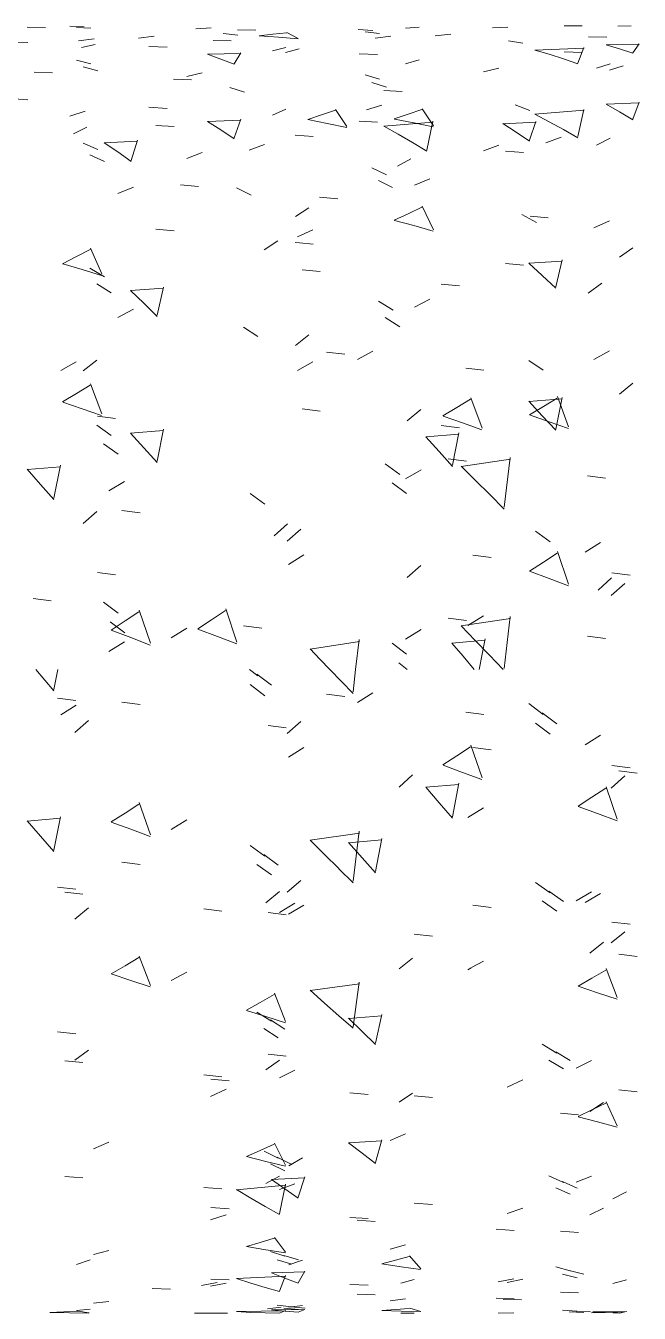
# Model space of a CAD drawing. Header units: inches. Extents: x -19229 to -222, y -6301 to 12387.
# Drawn here: x -19068.7 to -19065.16, y -55.83 to -48.42 of the extents above; entities that cross this region are included whole.
import ezdxf

# ---------------------------------------------------------------- set-up
doc = ezdxf.new("R2010")
doc.units = ezdxf.units.IN
doc.header["$MEASUREMENT"] = 0
doc.layers.add('A-WALL', color=113, linetype='Continuous', lineweight=9)
doc.layers.add('A-WALL-PATT', color=111, linetype='Continuous', lineweight=25)

# ---------------------------------------------------------------- blocks, each defined once
blk = doc.blocks.new('FP_2-DETAIL - PRECAST _ CONC_ - PLANK PERPENDICULAR TO WALL')
at = {"layer": 'A-WALL-PATT', "color": 55, "lineweight": 9}
for p, q in [((17180.2873, -52.1534), (17180.3711, -52.217)), ((17180.707, -52.1253), (17180.7747, -52.1949)), ((17180.8559, -52.1253), (17180.8407, -52.2544)), ((17180.7747, -52.1949), (17180.8423, -52.2645)), ((17179.1395, -52.2907), (17179.2442, -52.3044)), ((17181.9303, -52.3759), (17182.0141, -52.4393)), ((17179.2395, -52.4893), (17179.3173, -52.4191)), ((17180.3514, -52.4481), (17180.4561, -52.4617)), ((17181.1057, -52.8027), (17181.1835, -52.7333)), ((17182.3724, -52.7091), (17182.4771, -52.7225)), ((17182.2168, -52.8617), (17182.2964, -52.8097)), ((17182.2977, -52.8006), (17182.3626, -52.9875)), ((17182.1372, -52.9137), (17182.2168, -52.8617)), ((17182.1375, -52.9142), (17182.2495, -52.9557)), ((17182.2495, -52.9557), (17182.3615, -52.9971)), ((17180.8154, -53.1231), (17181.0067, -53.1072)), ((17180.8154, -53.1225), (17180.8925, -53.2097)), ((17181.0064, -53.0988), (17180.9694, -53.2886)), ((17180.3262, -53.1911), (17180.41, -53.2518)), ((17180.8925, -53.2097), (17180.9697, -53.2962)), ((17179.1802, -53.4071), (17179.2849, -53.4198)), ((17180.3389, -53.4697), (17180.4168, -53.4037)), ((17181.9692, -53.4024), (17182.053, -53.4618)), ((17182.1256, -53.4579), (17182.2147, -53.4054)), ((17179.9813, -53.5043), (17180.086, -53.517)), ((17180.4174, -53.5242), (17180.5064, -53.4721)), ((17181.1933, -53.6494), (17181.2979, -53.6619)), ((17182.2051, -53.7595), (17182.283, -53.6959)), ((17180.3067, -54.0424), (17180.3863, -53.9968)), ((17180.3876, -53.9888), (17180.4525, -54.1515)), ((17180.2271, -54.0876), (17180.3067, -54.0424)), ((17180.2274, -54.0881), (17180.3394, -54.124)), ((17180.3394, -54.124), (17180.4514, -54.1597)), ((17180.3651, -54.1434), (17180.4489, -54.1964)), ((17182.0081, -54.3264), (17182.0919, -54.3772)), ((17180.0205, -54.5843), (17180.1096, -54.5421)), ((17180.022, -54.4837), (17180.1267, -54.4942)), ((17181.7287, -54.5305), (17181.8178, -54.4875)), ((17180.8231, -54.5632), (17180.9278, -54.5734)), ((17182.0351, -54.6798), (17182.1398, -54.6896)), ((17181.054, -54.8373), (17181.1431, -54.7987)), ((17179.3458, -54.8854), (17179.4348, -54.8476)), ((17180.404, -54.9339), (17180.4878, -54.9749)), ((17180.471, -54.9829), (17180.5489, -54.9375)), ((17180.3714, -55.0618), (17180.5627, -55.0516)), ((17180.3714, -55.0613), (17180.4485, -55.1159)), ((17180.5624, -55.0463), (17180.5254, -55.1641)), ((17180.1688, -55.1204), (17180.2519, -55.17)), ((17180.169, -55.1208), (17180.4536, -55.0949)), ((17180.4518, -55.0884), (17180.4165, -55.2589)), ((17180.4485, -55.1159), (17180.5256, -55.1687)), ((17182.047, -55.074), (17182.1308, -55.1121)), ((17182.3372, -55.1739), (17182.4151, -55.1332)), ((17180.2519, -55.17), (17180.3349, -55.218)), ((17180.3349, -55.218), (17180.418, -55.2643)), ((17180.8639, -55.2958), (17180.9686, -55.3028)), ((17181.665, -55.3485), (17181.7696, -55.3552)), ((17180.4429, -55.4992), (17180.5267, -55.525)), ((17181.0853, -55.5271), (17181.1649, -55.5056)), ((17181.1662, -55.5018), (17181.2311, -55.5762)), ((17179.2489, -55.551), (17179.3268, -55.5234)), ((17181.0057, -55.5478), (17181.0853, -55.5271)), ((17181.006, -55.548), (17181.118, -55.5641)), ((17181.118, -55.5641), (17181.2301, -55.5797)), ((17182.0859, -55.5853), (17182.1697, -55.6076)), ((17179.9689, -55.6721), (17180.058, -55.6554)), ((17181.1151, -55.6593), (17181.193, -55.6373)), ((17181.6772, -55.6507), (17181.7662, -55.633)), ((17179.6847, -55.6886), (17179.7894, -55.6924)), ((17180.3484, -55.8057), (17180.4262, -55.7966)), ((17180.4818, -55.7942), (17180.5656, -55.8027)), ((17181.7057, -55.752), (17181.8104, -55.7548)), ((17179.0956, -55.8272), (17179.1752, -55.8241)), ((17179.0959, -55.8272), (17179.2079, -55.8291)), ((17179.1752, -55.8241), (17179.2548, -55.8203)), ((17179.2079, -55.8291), (17179.32, -55.8305)), ((17179.2561, -55.8196), (17179.321, -55.8302)), ((17179.9274, -55.8315), (17180.1186, -55.8313)), ((17182.1248, -55.8192), (17182.2086, -55.8239)), ((17182.2145, -55.8298), (17182.2924, -55.8268)), ((17182.2226, -55.8233), (17182.4139, -55.8222)), ((17182.2226, -55.8233), (17182.2997, -55.8284)), ((17182.2997, -55.8284), (17182.3769, -55.8312)), ((17182.4137, -55.8215), (17182.3767, -55.8311))]:
    blk.add_line(p, q, dxfattribs=at)
blk = doc.blocks.new('FP_3-DETAIL - PRECAST _ CONC_ - PLANK PERPENDICULAR TO WALL')
at = {"layer": 'A-WALL-PATT', "color": 55, "lineweight": 9}
for p, q in [((17178.9644, -48.4288), (17179.0691, -48.4299)), ((17180.0927, -48.4648), (17180.1765, -48.4754)), ((17180.1763, -48.4439), (17180.281, -48.4455)), ((17181.3142, -48.4783), (17181.4033, -48.4687)), ((17179.606, -48.4917), (17179.6951, -48.4811)), ((17181.7357, -48.5065), (17181.8195, -48.5207)), ((17182.1973, -48.4838), (17182.302, -48.4863)), ((17180.4522, -48.5734), (17180.53, -48.5539)), ((17179.0051, -48.6868), (17179.1098, -48.6919)), ((17182.3184, -48.6768), (17182.3962, -48.6515)), ((17179.8062, -48.727), (17179.9109, -48.7325)), ((17180.1316, -48.775), (17180.2154, -48.8027)), ((17181.0181, -48.7931), (17181.1228, -48.7991)), ((17179.2091, -48.9409), (17179.2982, -48.9126)), ((17180.6596, -48.9332), (17180.7391, -48.9066)), ((17180.7404, -48.902), (17180.8053, -49.0006)), ((17180.9174, -48.905), (17181.0064, -48.8776)), ((17181.7746, -48.8763), (17181.8584, -48.9074)), ((17180.58, -48.9605), (17180.6596, -48.9332)), ((17180.5803, -48.9608), (17180.6923, -48.9831)), ((17180.6923, -48.9831), (17180.8043, -49.0059)), ((17181.0175, -48.9983), (17181.3021, -48.9751)), ((17181.3003, -48.9694), (17181.265, -49.1371)), ((17181.7034, -48.9841), (17181.8947, -48.9753)), ((17181.7034, -48.9837), (17181.7805, -49.0329)), ((17181.8944, -48.9707), (17181.8574, -49.0793)), ((17179.2301, -49.0424), (17179.3079, -49.0038)), ((17181.0173, -48.9979), (17181.1004, -49.0447)), ((17181.1004, -49.0447), (17181.1834, -49.0931)), ((17181.7805, -49.0329), (17181.8577, -49.0839)), ((17181.9509, -49.0945), (17182.0399, -49.0625)), ((17179.4082, -49.0939), (17179.5994, -49.0844)), ((17179.4082, -49.0935), (17179.4853, -49.1467)), ((17179.5992, -49.0794), (17179.5622, -49.1967)), ((17180.2427, -49.1361), (17180.3317, -49.1033)), ((17181.1834, -49.0931), (17181.2665, -49.1431)), ((17179.4853, -49.1467), (17179.5624, -49.2016)), ((17181.0962, -49.2292), (17181.1741, -49.1857)), ((17179.8469, -49.3368), (17179.9516, -49.3458)), ((17180.1706, -49.3538), (17180.2543, -49.3964)), ((17180.648, -49.4066), (17180.7527, -49.4158)), ((17181.8136, -49.5066), (17181.8973, -49.5519)), ((17181.86, -49.5162), (17181.9646, -49.5259)), ((17180.3295, -49.7108), (17180.4073, -49.6578)), ((17182.1957, -49.9596), (17182.2735, -49.9028)), ((17180.2095, -50.1547), (17180.2932, -50.2088)), ((17180.6887, -50.2997), (17180.7934, -50.3116)), ((17180.8658, -50.3415), (17180.9549, -50.2926)), ((17179.1576, -50.4044), (17179.2466, -50.3549)), ((17181.4898, -50.3911), (17181.5945, -50.4032)), ((17181.8525, -50.3467), (17181.9362, -50.4027)), ((17181.3586, -50.6666), (17181.4382, -50.618)), ((17181.4382, -50.618), (17181.5178, -50.5697)), ((17181.5191, -50.5613), (17181.5839, -50.7366)), ((17181.3589, -50.6671), (17181.4709, -50.7063)), ((17181.4504, -50.7638), (17181.4134, -50.9501)), ((17181.4709, -50.7063), (17181.5829, -50.7457)), ((17181.2594, -50.7873), (17181.4507, -50.7719)), ((17181.2594, -50.7867), (17181.3365, -50.8718)), ((17181.3365, -50.8718), (17181.4137, -50.9577)), ((17178.9642, -50.9742), (17179.1554, -50.9585)), ((17178.9642, -50.9736), (17179.0413, -51.0603)), ((17179.1552, -50.9503), (17179.1182, -51.1399)), ((17179.0413, -51.0603), (17179.1184, -51.1476)), ((17180.2484, -51.1135), (17180.3322, -51.1748)), ((17179.5096, -51.2105), (17179.6143, -51.2237)), ((17180.4616, -51.388), (17180.5395, -51.319)), ((17181.8914, -51.3294), (17181.9752, -51.3916)), ((17182.1772, -51.451), (17182.2662, -51.3959)), ((17180.4689, -51.5213), (17180.558, -51.466)), ((17181.5306, -51.4675), (17181.6353, -51.4809)), ((17182.3317, -51.5703), (17182.4364, -51.5838)), ((17182.3278, -51.7006), (17182.4057, -51.6306)), ((17179.5281, -51.8468), (17179.6076, -51.7939)), ((17179.609, -51.7847), (17179.6738, -51.9754)), ((17179.4485, -51.8997), (17179.5281, -51.8468)), ((17181.5024, -51.8723), (17181.5915, -51.8164)), ((17179.4488, -51.9003), (17179.5608, -51.9427)), ((17179.5608, -51.9427), (17179.6728, -51.9852)), ((17179.7942, -51.9435), (17179.8833, -51.8875)), ((17180.8761, -51.9541), (17180.8559, -52.1253)), ((17180.593, -52.0078), (17180.65, -52.0665)), ((17180.5932, -52.0086), (17180.8778, -51.965)), ((17180.65, -52.0665), (17180.707, -52.1253))]:
    blk.add_line(p, q, dxfattribs=at)
blk = doc.blocks.new('FP_4-DETAIL - PRECAST _ CONC_ - PLANK PERPENDICULAR TO WALL')
at = {"layer": 'A-WALL-PATT', "color": 9, "lineweight": 9}
for p, q in [((17179.0136, -52.1253), (17179.066, -52.187)), ((17179.1398, -52.1253), (17179.1182, -52.2407)), ((17179.066, -52.187), (17179.1184, -52.2487)), ((17180.2484, -52.2133), (17180.3322, -52.2768)), ((17179.5096, -52.3137), (17179.6143, -52.3273)), ((17180.4616, -52.4952), (17180.5395, -52.425)), ((17181.8914, -52.4356), (17181.9752, -52.4989)), ((17182.1772, -52.559), (17182.2662, -52.5033)), ((17180.4689, -52.6298), (17180.558, -52.5742)), ((17181.5306, -52.5756), (17181.6353, -52.5892)), ((17182.3317, -52.6789), (17182.4364, -52.6924)), ((17182.3278, -52.8085), (17182.4057, -52.7391)), ((17179.5281, -52.9523), (17179.6076, -52.9005)), ((17179.609, -52.8914), (17179.6738, -53.0774)), ((17179.4485, -53.0039), (17179.5281, -52.9523)), ((17179.7942, -53.0465), (17179.8833, -52.992)), ((17181.5024, -52.9772), (17181.5915, -52.9225)), ((17179.4488, -53.0044), (17179.5608, -53.0457)), ((17179.5608, -53.0457), (17179.6728, -53.0868)), ((17180.8761, -53.0568), (17180.8407, -53.3441)), ((17180.593, -53.1087), (17180.6761, -53.1909)), ((17180.5932, -53.1094), (17180.8778, -53.0673)), ((17180.6761, -53.1909), (17180.7589, -53.2724)), ((17180.2873, -53.2483), (17180.3711, -53.3087)), ((17180.7592, -53.2726), (17180.8423, -53.3537)), ((17179.1395, -53.3784), (17179.2442, -53.3912)), ((17179.2395, -53.5639), (17179.3173, -53.4987)), ((17181.9303, -53.4584), (17182.0141, -53.5175)), ((17180.3514, -53.5256), (17180.4561, -53.5383)), ((17181.1057, -53.8501), (17181.1835, -53.7874)), ((17182.3724, -53.7654), (17182.4771, -53.7776)), ((17182.2168, -53.9031), (17182.2964, -53.8564)), ((17182.2977, -53.8482), (17182.3626, -54.0151)), ((17182.1372, -53.9495), (17182.2168, -53.9031)), ((17182.1375, -53.9499), (17182.2495, -53.9868)), ((17182.2495, -53.9868), (17182.3615, -54.0235)), ((17180.8154, -54.1342), (17181.0067, -54.1203)), ((17180.8154, -54.1336), (17180.8925, -54.2094)), ((17181.0064, -54.1129), (17180.9694, -54.2774)), ((17180.3262, -54.1933), (17180.41, -54.2457)), ((17180.8925, -54.2094), (17180.9697, -54.2839)), ((17179.1802, -54.3782), (17179.2849, -54.3891)), ((17180.3389, -54.4311), (17180.4168, -54.3754)), ((17181.9692, -54.3743), (17182.053, -54.4245)), ((17182.1256, -54.4211), (17182.2147, -54.3768)), ((17179.9813, -54.4601), (17180.086, -54.4707)), ((17180.4174, -54.4767), (17180.5064, -54.4331)), ((17181.1933, -54.5805), (17181.2979, -54.5907)), ((17182.2051, -54.6703), (17182.283, -54.6185)), ((17180.2271, -54.9298), (17180.3067, -54.8948)), ((17180.3067, -54.8948), (17180.3863, -54.8592)), ((17180.3876, -54.853), (17180.4525, -54.9787)), ((17180.2274, -54.9301), (17180.3394, -54.9577)), ((17180.3394, -54.9577), (17180.4514, -54.985)), ((17180.3651, -54.9725), (17180.4489, -55.0128)), ((17182.0081, -55.1099), (17182.0919, -55.1471)), ((17180.0205, -55.2945), (17180.1096, -55.2651)), ((17180.022, -55.2239), (17180.1267, -55.2313)), ((17180.8231, -55.2799), (17180.9278, -55.287)), ((17181.7287, -55.2569), (17181.8178, -55.2266)), ((17182.0351, -55.3598), (17182.1398, -55.3664)), ((17181.054, -55.4632), (17181.1431, -55.4384)), ((17179.3458, -55.4936), (17179.4348, -55.4698)), ((17180.404, -55.5236), (17180.4878, -55.5484)), ((17180.471, -55.5532), (17180.5322, -55.5317)), ((17180.5329, -55.5314), (17180.5489, -55.5258)), ((17180.1688, -55.6322), (17180.2519, -55.659)), ((17180.169, -55.6324), (17180.4536, -55.6181)), ((17180.2519, -55.659), (17180.3349, -55.6839)), ((17180.3714, -55.5993), (17180.5627, -55.5935)), ((17180.3714, -55.5991), (17180.4485, -55.6297)), ((17180.4518, -55.6144), (17180.4165, -55.7042)), ((17180.4485, -55.6297), (17180.5256, -55.6583)), ((17180.5624, -55.5904), (17180.5254, -55.6558)), ((17182.047, -55.6063), (17182.1308, -55.6276)), ((17182.3372, -55.661), (17182.4151, -55.6392)), ((17180.3349, -55.6839), (17180.418, -55.7069)), ((17180.8639, -55.7218), (17180.9686, -55.7251)), ((17179.2489, -55.8164), (17179.3268, -55.8092)), ((17180.4429, -55.8022), (17180.5267, -55.8097)), ((17181.0853, -55.8102), (17181.1649, -55.8041)), ((17181.1676, -55.8034), (17181.2311, -55.8219)), ((17181.665, -55.7456), (17181.7696, -55.7485)), ((17181.0057, -55.8156), (17181.0853, -55.8102)), ((17181.006, -55.8156), (17181.118, -55.8194)), ((17181.1151, -55.8318), (17181.193, -55.8307)), ((17181.118, -55.8194), (17181.2301, -55.8226)), ((17181.6772, -55.8316), (17181.7662, -55.8304)), ((17182.0859, -55.8237), (17182.1697, -55.8274))]:
    blk.add_line(p, q, dxfattribs=at)
blk = doc.blocks.new('FP_5-DETAIL - PRECAST _ CONC_ - PLANK PERPENDICULAR TO WALL')
at = {"layer": 'A-WALL-PATT', "color": 9, "lineweight": 9}
for p, q in [((17179.2478, -48.4295), (17179.3316, -48.4349)), ((17180.9099, -48.4552), (17180.9937, -48.4646)), ((17181.1434, -48.435), (17181.2213, -48.429)), ((17182.0559, -48.4207), (17182.1606, -48.4211)), ((17178.8638, -48.5145), (17178.9685, -48.5176)), ((17179.6649, -48.5395), (17179.7695, -48.543)), ((17180.3767, -48.5643), (17180.4545, -48.5454)), ((17182.17, -48.5459), (17182.1347, -48.6357)), ((17182.2978, -48.5306), (17182.4891, -48.5266)), ((17182.2978, -48.5304), (17182.375, -48.5536)), ((17182.4889, -48.5245), (17182.4519, -48.5767)), ((17180.0026, -48.5841), (17180.1939, -48.5793)), ((17180.0026, -48.5839), (17180.0797, -48.6118)), ((17180.0797, -48.6118), (17180.1569, -48.6418)), ((17180.1937, -48.5767), (17180.1567, -48.6391)), ((17180.8768, -48.5827), (17180.9815, -48.5867)), ((17181.8869, -48.5603), (17181.97, -48.5847)), ((17181.8871, -48.5605), (17182.1717, -48.5488)), ((17181.97, -48.5847), (17182.0531, -48.6109)), ((17182.0531, -48.6109), (17182.1362, -48.6391)), ((17182.375, -48.5536), (17182.4521, -48.579)), ((17179.2867, -48.6571), (17179.3705, -48.68)), ((17179.8834, -48.7124), (17179.9725, -48.6909)), ((17181.5917, -48.6852), (17181.6807, -48.6647)), ((17182.2429, -48.665), (17182.3207, -48.6404)), ((17180.9488, -48.7478), (17181.0326, -48.7744)), ((17181.1581, -48.9296), (17181.2377, -48.9031)), ((17181.239, -48.8985), (17181.3039, -48.9968)), ((17181.0785, -48.9568), (17181.1581, -48.9296)), ((17181.0788, -48.9571), (17181.1909, -48.9794)), ((17181.1909, -48.9794), (17181.3029, -49.0021)), ((17179.7056, -48.9937), (17179.8103, -49.0011)), ((17180.5067, -49.0507), (17180.6114, -49.0584)), ((17179.3257, -49.1626), (17179.4094, -49.2012)), ((17181.7186, -49.1416), (17181.8233, -49.1497)), ((17179.4866, -49.3861), (17179.5756, -49.3486)), ((17180.9877, -49.3111), (17181.0682, -49.3512)), ((17181.1948, -49.3385), (17181.2838, -49.3019)), ((17180.5088, -49.5175), (17180.5866, -49.4678)), ((17182.2283, -49.5839), (17182.3174, -49.5434)), ((17180.5201, -49.6363), (17180.6091, -49.5951)), ((17179.248, -49.749), (17179.3276, -49.7085)), ((17179.3289, -49.7015), (17179.3938, -49.8493)), ((17182.375, -49.7517), (17182.4528, -49.698)), ((17179.1684, -49.79), (17179.248, -49.749)), ((17179.1687, -49.7904), (17179.2808, -49.8236)), ((17181.8538, -49.7873), (17182.0451, -49.7745)), ((17181.8538, -49.7867), (17181.9309, -49.8579)), ((17182.0449, -49.7677), (17182.0079, -49.924)), ((17179.2808, -49.8236), (17179.3928, -49.857)), ((17180.5474, -49.8244), (17180.6521, -49.8351)), ((17181.9309, -49.8579), (17182.0081, -49.9305)), ((17179.3646, -49.9056), (17179.4484, -49.9568)), ((17179.5586, -49.9446), (17179.7499, -49.9312)), ((17179.5586, -49.944), (17179.6357, -50.0181)), ((17179.7497, -49.9242), (17179.7127, -50.0868)), ((17181.3485, -49.907), (17181.4532, -49.9179)), ((17179.6357, -50.0181), (17179.7128, -50.0935)), ((17181.0266, -50.1), (17181.1104, -50.1535)), ((17179.2874, -50.4073), (17179.3645, -50.3457)), ((17181.8571, -50.6601), (17181.9367, -50.6115)), ((17181.9367, -50.6115), (17182.0163, -50.5633)), ((17182.0176, -50.5549), (17182.0825, -50.73)), ((17179.3683, -50.6679), (17179.473, -50.6804)), ((17181.1529, -50.6944), (17181.2307, -50.6296)), ((17181.8574, -50.6606), (17181.9695, -50.6998)), ((17181.9695, -50.6998), (17182.0815, -50.7391)), ((17179.4035, -50.8266), (17179.4873, -50.8863)), ((17181.3892, -50.9132), (17181.4939, -50.926)), ((17181.4629, -50.9566), (17181.7475, -50.9153)), ((17181.7458, -50.905), (17181.7104, -51.1924)), ((17181.1432, -51.0293), (17181.2323, -50.9759)), ((17181.4627, -50.9559), (17181.5458, -51.0374)), ((17179.435, -51.0977), (17179.5241, -51.0439)), ((17181.0655, -51.0512), (17181.1493, -51.1122)), ((17181.5458, -51.0374), (17181.6288, -51.1195)), ((17182.1903, -51.0121), (17182.295, -51.0251)), ((17181.6288, -51.1195), (17181.7119, -51.2022)), ((17180.3861, -51.3563), (17180.464, -51.2875)), ((17182.2523, -51.6685), (17182.3301, -51.5986)), ((17178.9981, -51.7181), (17179.1028, -51.7316)), ((17180.0266, -51.8397), (17180.1062, -51.7869)), ((17180.1075, -51.7777), (17180.1724, -51.9683)), ((17179.4424, -51.8516), (17179.5262, -51.915)), ((17179.947, -51.8927), (17180.0266, -51.8397)), ((17180.2101, -51.8752), (17180.3148, -51.8888)), ((17179.9473, -51.8932), (17180.0594, -51.9356)), ((17180.0594, -51.9356), (17180.1714, -51.9781)), ((17181.6009, -51.9494), (17181.568, -52.1253)), ((17181.4098, -51.9746), (17181.6011, -51.9581)), ((17181.4098, -51.9739), (17181.4741, -52.0496)), ((17181.1044, -52.0885), (17181.1529, -52.1253)), ((17181.4741, -52.0496), (17181.5383, -52.1253))]:
    blk.add_line(p, q, dxfattribs=at)
blk = doc.blocks.new('FP_6-DETAIL - PRECAST _ CONC_ - PLANK PERPENDICULAR TO WALL')
at = {"layer": 'A-WALL-PATT', "color": 9, "lineweight": 9}
for p, q in [((17180.2438, -52.1253), (17180.2932, -52.1628)), ((17180.6887, -52.2681), (17180.7934, -52.2817)), ((17180.8658, -52.3159), (17180.9549, -52.2599)), ((17181.8525, -52.3219), (17181.9362, -52.3853)), ((17179.1576, -52.3871), (17179.2466, -52.3312)), ((17181.4898, -52.3722), (17181.5945, -52.3858)), ((17181.4382, -52.6232), (17181.5178, -52.5706)), ((17181.5191, -52.5614), (17181.5839, -52.7506)), ((17181.3586, -52.6758), (17181.4382, -52.6232)), ((17181.3589, -52.6763), (17181.4709, -52.7183)), ((17181.4709, -52.7183), (17181.5829, -52.7602)), ((17181.2594, -52.8043), (17181.4507, -52.788)), ((17181.2594, -52.8036), (17181.3365, -52.8927)), ((17181.4504, -52.7795), (17181.4134, -52.9736)), ((17181.3365, -52.8927), (17181.4137, -52.9814)), ((17178.9642, -52.9983), (17179.1554, -52.9822)), ((17179.1552, -52.9738), (17179.1182, -53.1655)), ((17178.9642, -52.9977), (17179.0413, -53.0857)), ((17179.0413, -53.0857), (17179.1184, -53.1732)), ((17180.2484, -53.1391), (17180.3322, -53.2001)), ((17179.5096, -53.2354), (17179.6143, -53.2484)), ((17180.4616, -53.4077), (17180.5395, -53.3413)), ((17181.8914, -53.3514), (17181.9752, -53.4112)), ((17182.1772, -53.4677), (17182.2662, -53.4153)), ((17180.4689, -53.534), (17180.558, -53.4819)), ((17181.5306, -53.4833), (17181.6353, -53.496)), ((17182.3317, -53.5798), (17182.4364, -53.5923)), ((17182.3278, -53.6997), (17182.4057, -53.6356)), ((17179.5281, -53.8314), (17179.6076, -53.7841)), ((17179.609, -53.7759), (17179.6738, -53.9447)), ((17181.5236, -53.8423), (17181.5915, -53.8043)), ((17179.4485, -53.8783), (17179.5281, -53.8314)), ((17179.4488, -53.8788), (17179.5608, -53.9161)), ((17179.7942, -53.9168), (17179.8833, -53.8675)), ((17181.5024, -53.8541), (17181.5217, -53.8433)), ((17179.5608, -53.9161), (17179.6728, -53.9532)), ((17180.5932, -53.9736), (17180.8778, -53.9357)), ((17180.8761, -53.9262), (17180.8407, -54.1825)), ((17180.593, -53.9729), (17180.6761, -54.0466)), ((17180.2873, -54.0977), (17180.3711, -54.1512)), ((17180.6761, -54.0466), (17180.7592, -54.1193)), ((17180.7592, -54.1193), (17180.8423, -54.1909)), ((17179.1395, -54.2126), (17179.2442, -54.2239)), ((17179.2395, -54.3741), (17179.3173, -54.3176)), ((17181.9303, -54.2826), (17182.0141, -54.3339)), ((17180.3514, -54.341), (17180.4561, -54.3519)), ((17182.3724, -54.5461), (17182.4771, -54.5564)), ((17181.1057, -54.6173), (17181.1835, -54.5646)), ((17182.2168, -54.6615), (17182.2964, -54.6225)), ((17182.2977, -54.6157), (17182.3626, -54.7539)), ((17182.1372, -54.6999), (17182.2168, -54.6615)), ((17182.1375, -54.7003), (17182.2495, -54.7307)), ((17182.2495, -54.7307), (17182.3615, -54.7608)), ((17180.8154, -54.8507), (17181.0067, -54.8395)), ((17181.0064, -54.8336), (17180.9694, -54.965)), ((17180.3284, -54.8993), (17180.41, -54.94)), ((17180.8154, -54.8503), (17180.8925, -54.911)), ((17180.8925, -54.911), (17180.9697, -54.9701)), ((17179.1802, -55.044), (17179.2849, -55.0524)), ((17180.3389, -55.0848), (17180.4168, -55.0418)), ((17181.9692, -55.0409), (17182.053, -55.0797)), ((17182.1256, -55.0771), (17182.2147, -55.0429)), ((17179.9813, -55.1071), (17180.086, -55.1151)), ((17180.4174, -55.1197), (17180.5064, -55.0863)), ((17181.1933, -55.198), (17181.2979, -55.2056)), ((17182.2051, -55.2644), (17182.283, -55.2263)), ((17180.2271, -55.4477), (17180.3067, -55.4238)), ((17180.3067, -55.4238), (17180.3863, -55.3993)), ((17180.3876, -55.3949), (17180.4525, -55.4806)), ((17180.2274, -55.4479), (17180.3394, -55.4665)), ((17180.3394, -55.4665), (17180.4514, -55.4847)), ((17180.3651, -55.4764), (17180.4489, -55.5031)), ((17182.0081, -55.5655), (17182.0919, -55.5886)), ((17180.0205, -55.6751), (17180.1096, -55.6586)), ((17180.022, -55.6348), (17180.1267, -55.6391)), ((17181.7287, -55.6539), (17181.8178, -55.6364)), ((17180.8231, -55.6669), (17180.9278, -55.6709)), ((17182.0351, -55.7102), (17182.1398, -55.7137)), ((17179.3458, -55.7738), (17179.4348, -55.7635)), ((17180.404, -55.7861), (17180.4878, -55.7955)), ((17180.471, -55.7972), (17180.5489, -55.7869)), ((17181.054, -55.7606), (17181.1431, -55.7492)), ((17180.1688, -55.8211), (17180.2519, -55.8266)), ((17180.169, -55.8211), (17180.4536, -55.8176)), ((17180.2519, -55.8266), (17180.3349, -55.8302)), ((17180.3349, -55.8302), (17180.418, -55.8318)), ((17180.3714, -55.8123), (17180.5627, -55.8106)), ((17180.3714, -55.8123), (17180.4485, -55.8205)), ((17180.4518, -55.8166), (17180.4165, -55.8317)), ((17180.4485, -55.8205), (17180.5256, -55.8265)), ((17180.5624, -55.8097), (17180.5254, -55.8261)), ((17182.047, -55.8144), (17182.1308, -55.82)), ((17182.3372, -55.827), (17182.4151, -55.8227))]:
    blk.add_line(p, q, dxfattribs=at)
blk = doc.blocks.new('FP_7-DETAIL - PRECAST _ CONC_ - PLANK PERPENDICULAR TO WALL')
at = {"layer": 'A-WALL-PATT', "color": 9, "lineweight": 9}
for p, q in [((17179.2089, -48.4225), (17179.2927, -48.426)), ((17179.935, -48.4385), (17180.024, -48.4331)), ((17180.2999, -48.4786), (17180.3795, -48.4695)), ((17180.3795, -48.4695), (17180.4591, -48.4611)), ((17180.4604, -48.4597), (17180.5253, -48.493)), ((17180.871, -48.4409), (17180.9547, -48.4484)), ((17181.6432, -48.4318), (17181.7323, -48.4275)), ((17182.3655, -48.423), (17182.4434, -48.4203)), ((17179.2603, -48.5064), (17179.3493, -48.4947)), ((17179.2772, -48.5449), (17179.3551, -48.5273)), ((17180.035, -48.5043), (17180.1397, -48.5072)), ((17180.3002, -48.4787), (17180.4123, -48.4866)), ((17180.4123, -48.4866), (17180.5243, -48.4949)), ((17180.9685, -48.4917), (17181.0576, -48.481)), ((17179.2478, -48.6185), (17179.3316, -48.6396)), ((17181.1434, -48.6398), (17181.2213, -48.6165)), ((17182.0559, -48.5695), (17182.1606, -48.5734)), ((17180.9099, -48.7024), (17180.9937, -48.7273)), ((17178.8638, -48.8397), (17178.9685, -48.846)), ((17179.6649, -48.8892), (17179.7695, -48.8959)), ((17180.3767, -48.9358), (17180.4545, -48.9004)), ((17181.8871, -48.9288), (17182.1717, -48.9069)), ((17182.17, -48.9015), (17182.1353, -49.0575)), ((17182.2978, -48.8719), (17182.4891, -48.864)), ((17182.2978, -48.8715), (17182.375, -48.916)), ((17182.375, -48.916), (17182.4521, -48.9624)), ((17182.4889, -48.8598), (17182.4519, -48.9583)), ((17180.0026, -48.9716), (17180.1939, -48.9629)), ((17180.0026, -48.9712), (17180.0797, -49.0199)), ((17180.1937, -48.9584), (17180.1567, -49.0659)), ((17180.8768, -48.969), (17180.9815, -48.9762)), ((17181.8869, -48.9284), (17181.97, -48.9726)), ((17181.97, -48.9726), (17182.0531, -49.0184)), ((17180.0797, -49.0199), (17180.1569, -49.0704)), ((17182.0531, -49.0184), (17182.1362, -49.0659)), ((17179.2867, -49.0955), (17179.3705, -49.1326)), ((17181.5917, -49.1409), (17181.6807, -49.108)), ((17182.2429, -49.1085), (17182.3207, -49.0681)), ((17179.8834, -49.1838), (17179.972, -49.1502)), ((17180.9488, -49.2382), (17181.0326, -49.2785)), ((17181.0785, -49.54), (17181.1581, -49.5023)), ((17181.1581, -49.5023), (17181.2377, -49.465)), ((17181.239, -49.4586), (17181.3039, -49.5949)), ((17181.0788, -49.5404), (17181.1909, -49.571)), ((17181.1909, -49.571), (17181.3029, -49.602)), ((17179.7056, -49.5907), (17179.8103, -49.6006)), ((17180.5067, -49.6677), (17180.5321, -49.6702)), ((17180.5329, -49.6703), (17180.6114, -49.6779)), ((17181.7186, -49.788), (17181.8233, -49.7986)), ((17179.3257, -49.8154), (17179.4094, -49.8654)), ((17180.9877, -50.0055), (17181.0715, -50.0579)), ((17181.1948, -50.0399), (17181.2838, -49.9938)), ((17179.4866, -50.0993), (17179.5756, -50.0526)), ((17180.5088, -50.2608), (17180.5866, -50.2002)), ((17182.2283, -50.3413), (17182.3174, -50.2923)), ((17180.5201, -50.4041), (17180.6091, -50.3546)), ((17179.1684, -50.5859), (17179.248, -50.5378)), ((17179.248, -50.5378), (17179.3276, -50.49)), ((17179.3289, -50.4817), (17179.3938, -50.6551)), ((17182.375, -50.5409), (17182.4528, -50.4775)), ((17179.1687, -50.5864), (17179.2808, -50.6251)), ((17181.8538, -50.5827), (17182.0451, -50.5677)), ((17181.8538, -50.5821), (17181.9309, -50.6651)), ((17182.0449, -50.5598), (17182.0079, -50.7417)), ((17179.2808, -50.6251), (17179.3928, -50.6641)), ((17180.5474, -50.6261), (17180.6521, -50.6385)), ((17181.9309, -50.6651), (17182.0081, -50.7491)), ((17179.3646, -50.7204), (17179.4484, -50.7794)), ((17179.5586, -50.7653), (17179.7499, -50.7499)), ((17179.5586, -50.7647), (17179.6357, -50.8496)), ((17179.7497, -50.7419), (17179.7127, -50.9277)), ((17181.3485, -50.722), (17181.4532, -50.7346)), ((17179.6357, -50.8496), (17179.7128, -50.9353)), ((17181.0266, -50.9426), (17181.1104, -51.003)), ((17179.2867, -51.2859), (17179.3645, -51.2173)), ((17181.8571, -51.5602), (17181.9367, -51.5078)), ((17181.9367, -51.5078), (17182.0163, -51.4555)), ((17182.0176, -51.4464), (17182.0825, -51.6352)), ((17179.3683, -51.5685), (17179.473, -51.582)), ((17181.1529, -51.597), (17181.2307, -51.5273)), ((17181.8574, -51.5607), (17181.9695, -51.6027)), ((17181.9695, -51.6027), (17182.0815, -51.6449)), ((17179.4035, -51.7381), (17179.4873, -51.8013)), ((17181.3892, -51.8297), (17181.4939, -51.8433)), ((17181.4627, -51.8747), (17181.5438, -51.9582)), ((17181.4629, -51.8755), (17181.7475, -51.832)), ((17181.7458, -51.8211), (17181.7104, -52.1212)), ((17181.1432, -51.9517), (17181.2323, -51.8957)), ((17182.1903, -51.9337), (17182.295, -51.9473)), ((17179.435, -52.023), (17179.5241, -51.9669)), ((17181.0655, -51.9745), (17181.1493, -52.038)), ((17181.5438, -51.9582), (17181.625, -52.0417)), ((17181.625, -52.0417), (17181.7061, -52.1253))]:
    blk.add_line(p, q, dxfattribs=at)
blk = doc.blocks.new('Dowel5 - Dowel-1884520-DETAIL - PRECAST _ CONC_ - PLANK PERPENDICULAR TO WALL')
at = {"layer": 'A-WALL'}
for name in ['FP_3-DETAIL - PRECAST _ CONC_ - PLANK PERPENDICULAR TO WALL', 'FP_7-DETAIL - PRECAST _ CONC_ - PLANK PERPENDICULAR TO WALL', 'FP_5-DETAIL - PRECAST _ CONC_ - PLANK PERPENDICULAR TO WALL', 'FP_2-DETAIL - PRECAST _ CONC_ - PLANK PERPENDICULAR TO WALL', 'FP_4-DETAIL - PRECAST _ CONC_ - PLANK PERPENDICULAR TO WALL', 'FP_6-DETAIL - PRECAST _ CONC_ - PLANK PERPENDICULAR TO WALL']:
    blk.add_blockref(name, (-18123.8257, 0), dxfattribs=at)

msp = doc.modelspace()

# ---------------------------------------------------------------- block references
at = {"layer": 'A-WALL'}
msp.add_blockref('Dowel5 - Dowel-1884520-DETAIL - PRECAST _ CONC_ - PLANK PERPENDICULAR TO WALL', (-18123.82569, 0), dxfattribs=at)

doc.saveas('drawing.dxf')
